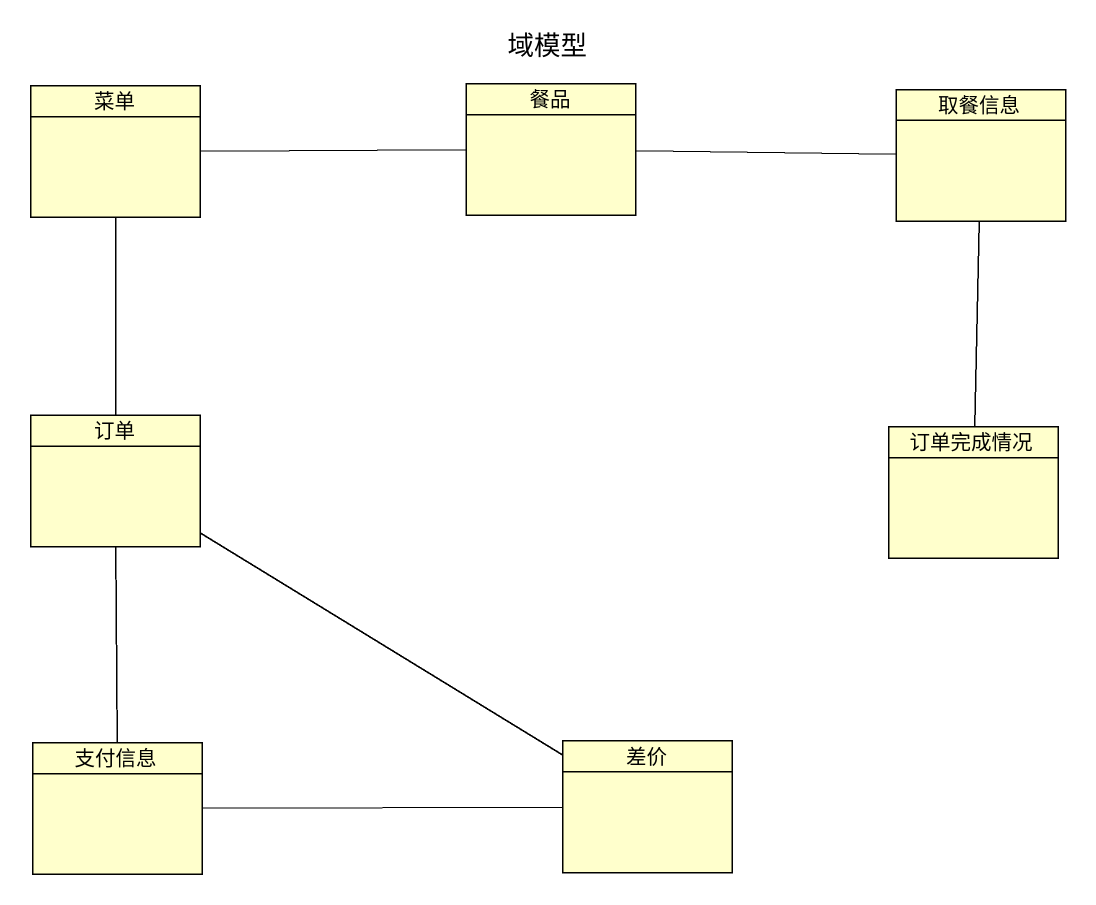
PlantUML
@startuml
title 域模型
hide circle
hide empty members
class 菜单
class 餐品
class 取餐信息
class 订单
class 订单完成情况
class 支付信息
class 差价
菜单 -right- 餐品
菜单 -- 订单
餐品 -right- 取餐信息
取餐信息 -- 订单完成情况
订单 -- 支付信息
订单 -- 差价
差价 -left- 支付信息
@enduml
